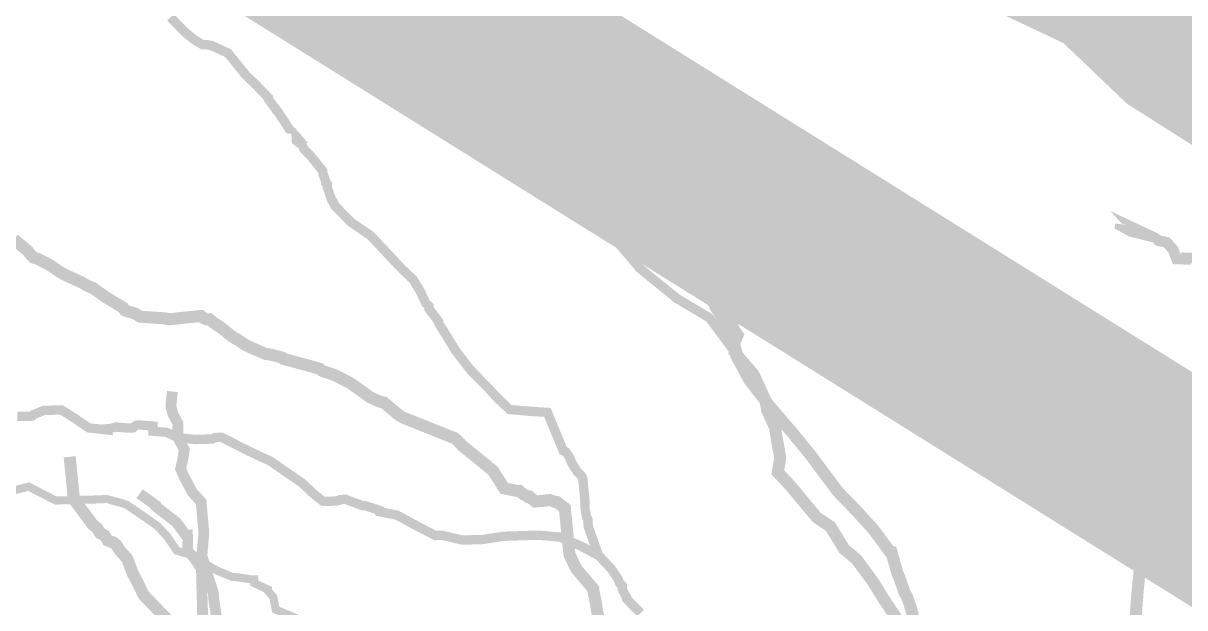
# Model space of a CAD drawing. Extents: x -2418 to 1398, y -3200 to 507.
# Drawn here: x -45.8 to 18.8, y -286.8 to -254.3 of the extents above; entities that cross this region are included whole.
import ezdxf

# ---------------------------------------------------------------- set-up
doc = ezdxf.new("R2010")
doc.units = 0

msp = doc.modelspace()

# ---------------------------------------------------------------- linework, layer by layer
at = {"color": 90}
for points, const_width in [([(-228.85, -140.51), (-195.27, -154.55), (-184.06, -159.84), (-180.33, -161.61), (-172.78, -168.83), (-169.04, -170.59), (-163.46, -172.31), (-157.92, -172.19), (-154.14, -175.8), (-146.67, -179.33), (-126.07, -191.81), (-107.35, -202.47), (-105.5, -202.43), (68.77, -311.24), (175.48, -373.52), (173.63, -373.56), (318.42, -486.69)], 11.09), ([(7.72, -247.27), (15.19, -250.8), (18.97, -254.41), (24.59, -257.98), (30.18, -259.7), (39.53, -265.03), (43.23, -264.95), (52.67, -273.98), (63.91, -281.12), (69.58, -286.53), (78.97, -293.71), (86.52, -300.93), (95.96, -309.95), (101.67, -317.21), (103.59, -320.86), (109.3, -328.12), (120.7, -342.63), (120.66, -340.79), (124.48, -346.24), (132.07, -355.31), (135.88, -360.76)], 11.09), ([(-30.12, -287.64), (-31.78, -286.94), (-31.9, -286.33), (-31.91, -286.26), (-32.22, -285.89), (-32.22, -285.82), (-32.97, -285.47), (-32.98, -285.25), (-33.2, -285.25), (-34.03, -285.13), (-34.18, -285.13), (-35.01, -284.79), (-35.01, -284.79), (-36, -284.22), (-36.68, -283.79), (-36.83, -283.8), (-37.05, -283.73), (-37.28, -283.66), (-37.28, -283.66), (-37.83, -282.86), (-37.83, -282.86), (-38.37, -282.28), (-38.37, -282.28), (-39.2, -281.7), (-40.04, -281.13), (-40.19, -281.06), (-41.17, -280.79), (-41.69, -280.81), (-41.99, -280.82), (-42.51, -280.83), (-43.85, -280.87), (-44, -280.88), (-45.52, -280.1), (-46.55, -280.36)], 0.45)]:
    msp.add_lwpolyline(points, dxfattribs=dict(at, const_width=const_width))
at = {"color": 4}
for points, const_width in [([(-13.84, -283.93), (-14.41, -282.31), (-14.42, -281.94), (-14.5, -281.79), (-14.58, -281.35), (-14.59, -280.98), (-14.71, -279.64), (-14.79, -279.49), (-15.02, -279.27), (-15.1, -279.13), (-15.17, -279.05), (-15.33, -278.76), (-15.41, -278.61), (-15.41, -278.54), (-15.65, -278.17), (-15.8, -278.1), (-16.68, -275.97), (-16.68, -275.97), (-17.5, -275.92), (-17.5, -275.92), (-18.78, -275.81), (-18.78, -275.81), (-19.54, -275.09), (-19.54, -275.09), (-19.93, -274.65), (-19.93, -274.65), (-20.93, -273.64), (-20.93, -273.64), (-21.78, -272.54), (-21.78, -272.54), (-22.72, -271.01), (-22.72, -270.93), (-23.27, -270.2), (-23.27, -270.05), (-23.43, -269.91), (-23.74, -269.25), (-23.74, -269.25), (-24.14, -268.59), (-24.21, -268.52), (-24.75, -268.01), (-24.75, -268.01), (-26.52, -266.13), (-27.59, -265.4), (-28.51, -264.46), (-28.6, -264.24), (-28.67, -264.17), (-28.92, -263.43), (-28.92, -263.28), (-29, -263.21), (-29, -263.13), (-29.16, -262.69), (-29.17, -262.54), (-29.4, -262.25), (-29.87, -261.67), (-30.17, -261.38), (-30.33, -261.09), (-30.63, -260.87), (-30.64, -260.72), (-30.56, -260.72), (-30.87, -260.36), (-31.03, -260.21), (-31.65, -259.26), (-31.73, -259.19), (-31.81, -259.04), (-31.88, -258.97), (-32.2, -258.53), (-32.2, -258.46), (-32.97, -257.66), (-32.97, -257.66), (-33.43, -257.23), (-33.43, -257.23), (-34.43, -255.99), (-34.59, -255.92), (-35.34, -255.57), (-35.64, -255.51), (-35.87, -255.51), (-36.32, -255.23), (-36.32, -255.23), (-36.78, -254.87), (-36.78, -254.87), (-37.63, -254)], 0.52), ([(-34.88, -288.56), (-35.21, -286.5), (-35.26, -285.98), (-35.47, -285.32), (-35.47, -285.32), (-35.89, -283.94), (-35.89, -283.94), (-35.78, -282.66), (-35.8, -282.44), (-35.93, -280.95), (-35.93, -280.95), (-36.43, -280.4), (-36.43, -280.4), (-36.88, -279.54), (-36.88, -279.54), (-37.07, -279.11), (-37.07, -279.11), (-36.96, -278.65), (-36.96, -278.65), (-36.87, -278.05), (-36.87, -278.05), (-37.23, -277.33), (-37.23, -277.33), (-37.22, -276.58), (-37.22, -276.58), (-37.49, -276.08), (-37.49, -276.08), (-37.61, -275.64), (-37.61, -275.57), (-37.57, -275.19), (-37.57, -275.19), (-37.53, -274.81), (-37.53, -274.81)], 0.6), ([(-13.84, -283.93), (-14.83, -283.4), (-14.83, -283.4), (-15.97, -282.91), (-15.97, -282.91), (-17.16, -282.8), (-18.13, -282.83), (-18.73, -282.85), (-19.1, -282.86), (-20.29, -283.04), (-20.74, -283.05), (-21.11, -283.07), (-21.41, -283.07), (-22.53, -282.81), (-22.91, -282.82), (-24.12, -282.19), (-25.03, -281.69), (-26, -281.5), (-26.01, -281.42), (-26.84, -281.15), (-26.98, -281.15), (-27.89, -280.81), (-28.19, -280.82), (-28.33, -280.89), (-28.71, -280.91), (-29.08, -280.92), (-29.15, -280.92), (-29.69, -280.49), (-29.77, -280.42), (-30.3, -279.91), (-30.3, -279.91), (-31.45, -279.12), (-31.45, -279.12), (-32.06, -278.69), (-32.06, -278.69), (-33.27, -278.13), (-33.27, -278.13), (-34.1, -277.71), (-34.1, -277.71), (-34.78, -277.36), (-34.78, -277.36), (-35.15, -277.37), (-35.3, -277.45), (-35.52, -277.46), (-35.67, -277.46), (-35.97, -277.47), (-36.27, -277.48), (-36.79, -277.42), (-37.24, -277.36), (-37.24, -277.36), (-37.85, -277.08), (-37.85, -277.08), (-38.6, -277.02), (-38.6, -277.02), (-38.6, -276.73), (-38.6, -276.73), (-39.35, -276.67), (-39.5, -276.68), (-39.65, -276.76), (-39.72, -276.83), (-40.02, -276.84), (-40.02, -276.84), (-40.62, -276.79), (-40.62, -276.79), (-40.69, -276.79), (-40.99, -276.87), (-41.14, -276.88), (-41.14, -276.88), (-41.13, -276.95), (-42.18, -276.83), (-42.18, -276.83), (-43.02, -276.26), (-43.02, -276.26), (-43.7, -275.83), (-43.93, -275.84), (-44.52, -275.86), (-44.67, -275.86), (-45.26, -276.1), (-45.33, -276.18), (-45.63, -276.19), (-46.15, -276.2)], 0.52), ([(-11.5, -287.14), (-12.27, -286.35), (-12.27, -286.27), (-12.43, -285.98), (-12.51, -285.83), (-12.52, -285.61), (-12.67, -285.46), (-12.75, -285.24), (-12.99, -284.88), (-12.99, -284.88), (-13.14, -284.66), (-13.14, -284.66), (-13.76, -284), (-13.84, -283.93)], 0.52)]:
    msp.add_lwpolyline(points, dxfattribs=dict(at, const_width=const_width))
at = {"color": 5}
for points, const_width in [([(-6.37, -272.47), (-6.02, -271.66), (-6.18, -271.44), (-6.33, -271.15), (-6.57, -270.55), (-6.57, -270.55), (-6.81, -269.67), (-7.13, -268.56), (-7.14, -268.26), (-7.32, -266.99), (-7.33, -266.55), (-7.41, -266.33), (-7.5, -265.43), (-7.51, -264.84), (-7.59, -264.84), (-7.82, -264.4), (-7.82, -264.4), (-8.59, -263.3), (-8.67, -263.22), (-9.2, -262.71), (-9.2, -262.71), (-10.34, -261.7), (-11.78, -260.54), (-12.92, -259.82), (-12.92, -259.82), (-13.68, -259.24), (-13.68, -259.24), (-14.81, -258.52), (-14.81, -258.52), (-16.76, -257.96), (-17.74, -257.39), (-17.74, -257.31), (-19.1, -256.6), (-20.16, -255.88), (-20.99, -255.6), (-21.14, -255.37), (-21.29, -255.3), (-21.6, -255.16), (-22.27, -255.18), (-23.33, -254.23), (-23.33, -254.23), (-23.49, -253.64)], 0.52), ([(-6.37, -272.47), (-7.67, -270.71), (-9.49, -269.63), (-11.54, -267.96), (-11.54, -267.96), (-12.84, -266.42), (-12.84, -266.42), (-14.68, -263.85), (-15.8, -261.91), (-15.8, -261.83), (-16.67, -259.61), (-16.67, -259.54), (-18.13, -257.93), (-18.98, -256.46), (-19.13, -256.24), (-19.91, -254.92), (-20.16, -253.51)], 0.52), ([(2.89, -287.67), (1.97, -286.28), (1.97, -286.28), (1.43, -285.4), (0.51, -284.15), (-0.18, -283.57), (-0.95, -282.32), (-1.71, -281.81), (-1.71, -281.81), (-3.16, -280.06), (-3.16, -280.06), (-3.87, -279.31), (-3.87, -279.31), (-3.74, -278.49), (-4, -277.01), (-4, -276.86), (-4.47, -275.83), (-4.47, -275.75), (-4.55, -275.38), (-4.56, -275.31), (-5.48, -274.13), (-5.55, -273.99), (-6.1, -272.96), (-6.18, -272.81), (-6.18, -272.59), (-6.26, -272.36), (-6.42, -271.85), (-6.43, -271.55), (-6.51, -271.33), (-7.35, -270.08), (-7.36, -269.93), (-8.35, -268.98), (-9.34, -267.81), (-10.1, -267.23), (-10.1, -267.23), (-11.25, -265.99), (-12.61, -264.9), (-13.29, -264.47), (-13.9, -263.89), (-13.9, -263.89), (-13.91, -263.44), (-14.83, -262.57), (-15.74, -261.62), (-16.66, -260.59), (-17.12, -259.93), (-17.12, -259.93), (-17.88, -259.28), (-18.43, -258.17), (-18.43, -257.88), (-18.51, -257.66), (-18.52, -257.21), (-18.54, -256.61), (-18.7, -256.02), (-18.7, -255.8), (-18.78, -255.65), (-19.32, -254.84), (-20.01, -253.81)], 0.67), ([(19.2, -267.39), (18.83, -267.38), (18.82, -267.45), (18.3, -267.43), (18.3, -267.43), (18.3, -267.43), (18.3, -267.43), (18.1, -266.9), (18.1, -266.9), (17.74, -266.51), (17.74, -266.51), (17.3, -266.42), (17.3, -266.42), (17.08, -266.26), (17.08, -266.26), (15.84, -265.68), (15.84, -265.68), (16.12, -265.99), (16.12, -265.99), (15.76, -265.9), (15.76, -265.9), (15.17, -265.58), (15.18, -265.5)], 0.6), ([(-13.8, -287.62), (-13.95, -286.81), (-13.98, -286.59), (-14.12, -285.93), (-14.13, -285.78), (-15.07, -284.68), (-15.07, -284.68), (-15.45, -283.89), (-15.52, -283.22), (-15.61, -282.33), (-15.62, -282.19), (-15.71, -281.3), (-16.07, -281.02), (-16.15, -280.96), (-16.23, -280.96), (-16.54, -280.85), (-17.13, -280.91), (-17.21, -280.91), (-17.36, -280.93), (-17.68, -280.66), (-17.76, -280.67), (-17.84, -280.6), (-17.99, -280.54), (-18.16, -280.41), (-18.24, -280.34), (-18.31, -280.35), (-19.08, -280.2), (-19.17, -280.06), (-19.43, -279.64), (-19.7, -279.22), (-21.01, -278.15), (-21.42, -277.82), (-21.67, -277.55), (-21.83, -277.41), (-24.65, -276.28), (-24.89, -276.15), (-24.97, -276.09), (-25.62, -275.55), (-25.78, -275.42), (-26.01, -275.37), (-26.56, -275.12), (-26.73, -274.99), (-27.45, -274.47), (-27.77, -274.27), (-28.49, -273.9), (-29.18, -273.67), (-29.35, -273.54), (-31.35, -272.99), (-31.43, -272.92), (-32.05, -272.76), (-32.35, -272.72), (-33.06, -272.41), (-33.45, -272.23), (-33.94, -271.9), (-34.17, -271.78), (-34.83, -271.25), (-35.23, -270.99), (-35.47, -270.79), (-35.62, -270.8), (-35.78, -270.74), (-35.94, -270.61), (-37.72, -270.79), (-37.95, -270.74), (-39.31, -270.65), (-39.63, -270.46), (-40.01, -270.35), (-40.17, -270.29), (-40.26, -270.15), (-41.22, -269.57), (-41.95, -269.05), (-42.1, -268.99), (-42.26, -268.93), (-42.58, -268.74), (-43.52, -268.31), (-43.84, -268.12), (-44.32, -267.79), (-45.03, -267.42), (-45.26, -267.36), (-45.61, -266.95), (-46.34, -266.35)], 0.67), ([(15.98, -287.88), (16.14, -285.84), (16.28, -284.41), (16.28, -284.41), (16.17, -284.05), (16.14, -283.75), (16.15, -283.15), (16.09, -282.48), (16, -281.59), (15.82, -281.31), (15.64, -281.03), (15.31, -280.69), (15.15, -280.63), (15.06, -280.49), (14.55, -279.94), (14.31, -279.74), (13.91, -279.48), (13.82, -279.34), (13.75, -279.35), (13.17, -278.89), (13.01, -278.75), (12.76, -278.55), (12.44, -278.29), (12.36, -278.22), (11.77, -277.6), (11.52, -277.33), (10.77, -276.58), (10.74, -276.36), (10.51, -274.81), (10.49, -274.59), (10.55, -274.44), (10.52, -274.14), (10.52, -274.14), (10.44, -273.32), (10.44, -273.32), (10.03, -272.32), (9.94, -272.18), (9.29, -271.64), (9.05, -271.44), (8.73, -271.25), (8.72, -271.18), (8.48, -271.05), (8.41, -271.06), (8.33, -271.07), (8.09, -270.87), (8.01, -270.87), (7.78, -270.75), (7.16, -270.59), (5.67, -270.66), (5.67, -270.66), (5.64, -270.37), (5.64, -270.37)], 0.67), ([(3.65, -287.3), (3.57, -287), (3.33, -286.26), (3.17, -285.97), (2.86, -285.08), (2.78, -284.93), (2.45, -283.75), (2.38, -283.75), (1.46, -282.5), (0.54, -281.48), (0.54, -281.48), (-0.53, -280.38), (-2.06, -278.33), (-3.14, -277.01), (-4.51, -275.41), (-5.22, -273.86), (-5.98, -272.98), (-6.37, -272.47), (-6.37, -272.47)], 0.67)]:
    msp.add_lwpolyline(points, dxfattribs=dict(at, const_width=const_width))
at = {"color": 10}
for points, const_width in [([(-37.49, -287.82), (-39.08, -286.18), (-39.17, -286.04), (-39.45, -285.47), (-39.74, -284.9), (-40.04, -284.11), (-40.29, -283.83), (-40.47, -283.63), (-40.64, -283.34), (-40.81, -283.21), (-41.12, -283.09), (-41.3, -282.81), (-41.54, -282.69), (-41.71, -282.41), (-41.96, -282.21), (-41.96, -282.21), (-43, -280.81), (-43.03, -280.52), (-43.07, -280.15), (-43.08, -280), (-43.12, -279.63), (-43.12, -279.63), (-43.24, -278.44), (-43.24, -278.44)], 0.67), ([(-36.04, -288.69), (-35.85, -287.12), (-35.87, -286.37), (-35.88, -286.15), (-35.91, -284.66), (-36.37, -284), (-36.67, -283.71), (-36.67, -283.71), (-36.69, -282.81), (-36.77, -282.82), (-37.31, -282.08), (-37.31, -282.08), (-38.44, -281.21), (-38.45, -281.14), (-39.35, -280.49)], 0.6)]:
    msp.add_lwpolyline(points, dxfattribs=dict(at, const_width=const_width))

doc.saveas('drawing.dxf')
